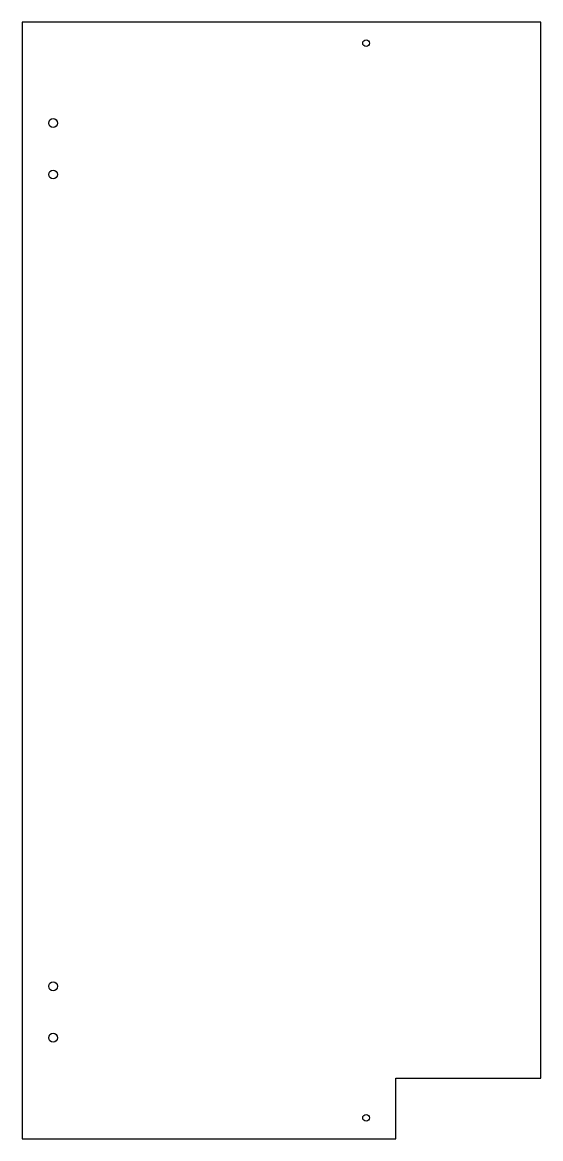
# Model space of a CAD drawing. Header units: millimetres. Extents: x -252 to 0, y -502 to 42.
import ezdxf

# ---------------------------------------------------------------- set-up
doc = ezdxf.new("R2010")
doc.units = ezdxf.units.MM
doc.layers.get('0').update_dxf_attribs({"linetype": 'CONTINUOUS'})

msp = doc.modelspace()

# ---------------------------------------------------------------- linework, layer by layer
msp.add_lwpolyline([(-70.5, -501.5), (-70.5, -472), (0, -472), (0, 41.5), (-252.37, 41.5), (-252.37, -501.5)], close=True)
msp.add_lwpolyline([(-70.5, -501.5), (-70.5, -472), (0, -472), (0, 41.5), (-252.37, 41.5), (-252.37, -501.5)], close=True)
for centre, radius in [((-85, 31.35), 1.65), ((-85, 31.35), 1.65), ((-237.37, -7.5), 2.15), ((-237.37, -7.5), 2.15), ((-237.37, -32.5), 2.15), ((-237.37, -32.5), 2.15), ((-237.37, -427.4), 2.15), ((-237.37, -427.4), 2.15), ((-237.37, -452.4), 2.15), ((-237.37, -452.4), 2.15), ((-85, -491.35), 1.65), ((-85, -491.35), 1.65)]:
    msp.add_circle(centre, radius)

doc.saveas('drawing.dxf')
